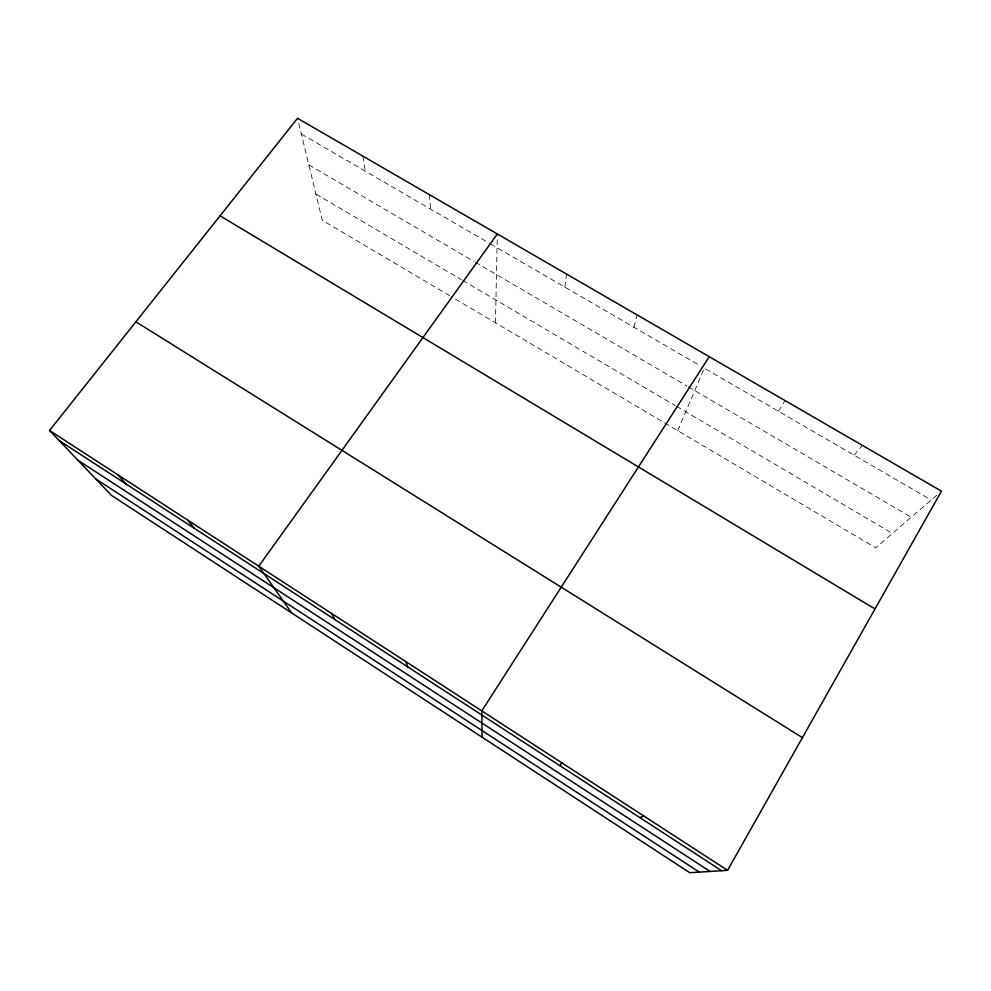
<?xml version="1.0" encoding="UTF-8"?>
<svg xmlns="http://www.w3.org/2000/svg" width="991" height="991" viewBox="0 0 991 991"><rect width="100%" height="100%" fill="white"/><g stroke="black" fill="none" stroke-linecap="round" stroke-linejoin="round"><path stroke-width="0.74" stroke-dasharray="4.96 3.72" d="M495.463 322.781L497.296 235.499M564.796 287.093L566.567 274.073M633.893 327.228L637.188 314.965M677.708 430.651L704.341 368.169L931.193 499.984M778.406 411.203L785.008 400.562M854.007 455.129L862.405 445.38M936.891 495.079L875.685 547.837L451.103 296.52M301.338 134.008L489.059 243.08M490.384 243.848L700.352 365.852M308.82 164.84L473.921 261.413M475.246 262.181L686.85 385.97M688.175 386.738L911.212 517.203M315.906 194.063L461.434 279.722M462.76 280.503L675.243 405.579M676.556 406.347L892.42 533.418M449.803 295.752L322.261 220.25L297.535 118.288M362.842 156.107L365.345 171.195M429.437 194.657L430.565 209.089"/><path stroke-width="1.49" d="M727.567 870.333L941.45 491.152L297.535 118.288L49.55 430.478L111.388 495.327L689.773 872.712L727.567 870.333L49.55 430.478M559.977 765.758L561.847 762.822M709.234 356.686L481.799 710.894L482.084 737.205M497.321 233.975L258.762 566.195L291.676 612.958M639.876 817.637L643.741 815.952M220.064 215.803L875.003 608.945M135.878 321.802L802.413 737.651M59.175 440.574L721.609 870.705M77.955 460.258L710.076 871.436M95.644 478.814L699.299 872.117M117.83 474.763L126.03 483.98M187.559 520.002L194.261 528.277M331.514 613.392L335.02 619.685M405.839 661.616L407.66 666.844"/></g></svg>
